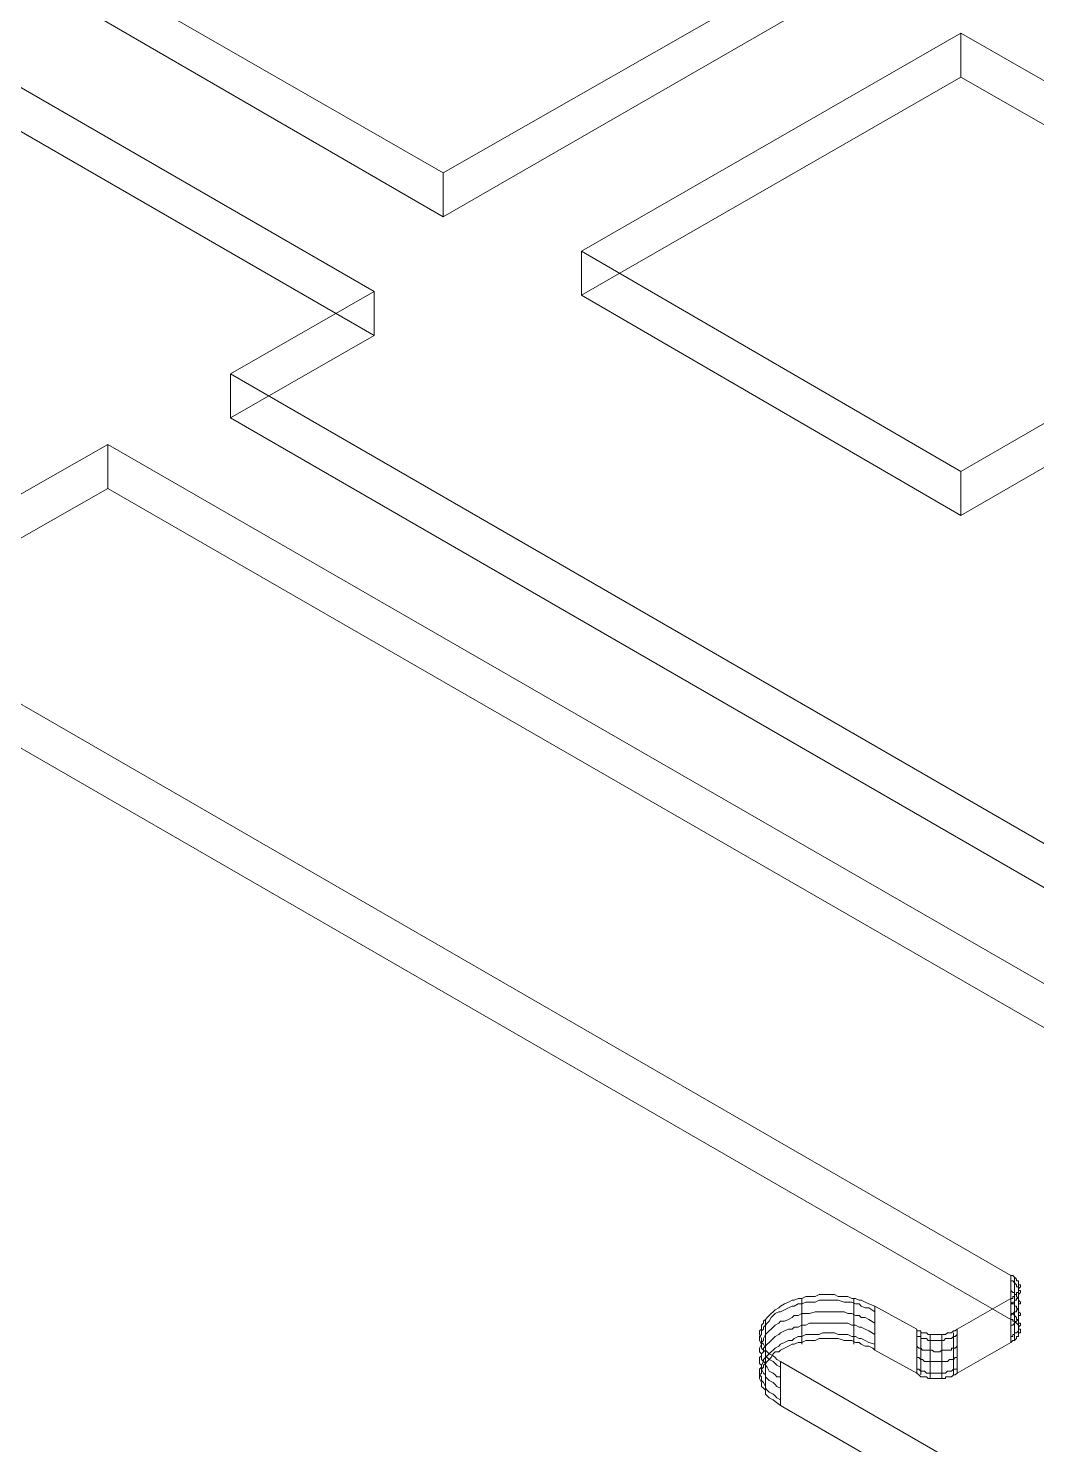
# Model space of a CAD drawing. Header units: millimetres. Extents: x 251 to 1800, y 172 to 1116.
# Drawn here: x 783.1 to 922, y 438.7 to 633.7 of the extents above; entities that cross this region are included whole.
import ezdxf

# ---------------------------------------------------------------- set-up
doc = ezdxf.new("R2010")
doc.units = ezdxf.units.MM

msp = doc.modelspace()

# ---------------------------------------------------------------- linework, layer by layer
at = {"color": 8, "lineweight": 0, "true_color": 0x808080}
for points in [[(593.165812, 686.060456), (583.412424, 680.522515), (558.312602, 695.014838), (570.46301, 701.875272), (565.972043, 704.492707), (577.846931, 711.353141), (582.337898, 708.735706), (603.993726, 721.106529), (610.578641, 717.414569), (615.345127, 720.059555), (626.944496, 713.474641), (622.205561, 710.554134), (629.065996, 706.889726), (610.055154, 695.813844), (758.422375, 610.430368), (778.232223, 621.754217), (830.746229, 591.447079), (810.963933, 580.123229)], [(840.25165, 613.846809), (787.985611, 643.878429)], [(840.25165, 613.846809), (787.985611, 643.878429)], [(892.793208, 643.878429), (840.25165, 613.846809)], [(892.793208, 643.878429), (840.25165, 613.846809)], [(840.25165, 607.785382), (787.985611, 638.092521)], [(892.793208, 638.092521), (840.25165, 607.785382)], [(859.262491, 603.046447), (911.52853, 633.078067)], [(859.262491, 603.046447), (911.52853, 633.078067)], [(911.52853, 633.078067), (964.070088, 603.046447)], [(911.52853, 627.016639), (911.52853, 633.078067)], [(911.52853, 633.078067), (964.070088, 603.046447)], [(911.52853, 627.016639), (911.52853, 633.078067)], [(778.232223, 627.815645), (830.746229, 597.508506)], [(778.232223, 627.815645), (830.746229, 597.508506)], [(859.262491, 596.985019), (911.52853, 627.016639)], [(911.52853, 627.016639), (964.070088, 596.985019)], [(778.232223, 621.754217), (830.746229, 591.447079)], [(840.25165, 607.785382), (840.25165, 613.846809)], [(840.25165, 607.785382), (840.25165, 613.846809)], [(911.52853, 572.739308), (859.262491, 603.046447)], [(911.52853, 572.739308), (859.262491, 603.046447)], [(859.262491, 596.985019), (859.262491, 603.046447)], [(859.262491, 596.985019), (859.262491, 603.046447)], [(964.070088, 603.046447), (911.52853, 572.739308)], [(964.070088, 603.046447), (911.52853, 572.739308)], [(794.047039, 570.369841), (778.232223, 561.387907), (725.938632, 591.447079), (741.533033, 600.67698)], [(830.746229, 597.508506), (810.963933, 586.184657)], [(830.746229, 591.447079), (830.746229, 597.508506), (810.963933, 586.184657)], [(830.746229, 591.447079), (830.746229, 597.508506)], [(911.52853, 566.677881), (859.262491, 596.985019)], [(964.070088, 596.985019), (911.52853, 566.677881)], [(830.746229, 591.447079), (810.963933, 580.123229)], [(959.303602, 500.525662), (810.963933, 586.184657)], [(959.303602, 500.525662), (810.963933, 586.184657)], [(810.963933, 586.184657), (810.963933, 580.123229)], [(810.963933, 586.184657), (810.963933, 580.123229)], [(810.963933, 580.123229), (959.303602, 494.464234), (978.066476, 505.540116), (984.92691, 501.572636), (989.665844, 504.46559), (1001.292765, 497.632708), (996.526279, 494.987721), (1003.138745, 491.020241), (981.758436, 478.649418), (986.249403, 476.004431), (974.346963, 469.143997), (969.883548, 471.788984), (957.457621, 464.680582), (932.385352, 479.172905), (942.41426, 484.958813)], [(810.963933, 580.123229), (959.303602, 494.464234)], [(794.047039, 576.431269), (778.232223, 567.449335)], [(794.047039, 576.431269), (778.232223, 567.449335)], [(942.41426, 491.020241), (794.047039, 576.431269)], [(794.047039, 576.431269), (794.047039, 570.369841)], [(911.52853, 566.677881), (911.52853, 572.739308)], [(911.52853, 566.677881), (911.52853, 572.739308)], [(794.047039, 570.369841), (778.232223, 561.387907)], [(794.047039, 570.369841), (942.41426, 484.958813)], [(737.042066, 566.677881), (918.388964, 462.035596)], [(737.042066, 566.677881), (918.388964, 462.035596)], [(737.042066, 560.616453), (918.388964, 455.974168), (918.664484, 455.974168), (918.664484, 455.7262), (918.912451, 455.7262), (919.187971, 455.450681), (919.435938, 455.202713), (919.435938, 454.927194), (919.435938, 454.651674), (919.711457, 454.651674), (919.711457, 454.403707), (919.711457, 454.128187), (919.435938, 454.128187), (919.435938, 453.88022), (919.435938, 453.604701), (919.187971, 453.604701), (919.187971, 453.356733), (918.912451, 453.081214), (918.664484, 453.081214), (918.388964, 452.805694)], [(737.042066, 560.616453), (918.388964, 455.974168)], [(918.388964, 458.867122), (918.664484, 458.867122), (918.664484, 459.142641), (918.912451, 459.142641), (918.912451, 459.418161), (919.187971, 459.418161), (919.187971, 459.666128), (919.435938, 459.666128), (919.435938, 459.941648), (919.435938, 460.189615), (919.711457, 460.465135), (919.711457, 460.713102), (919.435938, 460.713102), (919.435938, 460.988622), (919.435938, 461.264141), (919.187971, 461.264141), (919.187971, 461.512109), (918.912451, 461.787628), (918.664484, 462.035596), (918.388964, 462.035596)], [(918.388964, 455.974168), (918.388964, 462.035596)], [(918.388964, 455.974168), (918.388964, 462.035596)], [(918.388964, 458.867122), (918.664484, 458.867122), (918.664484, 459.142641), (918.912451, 459.142641), (918.912451, 459.418161), (919.187971, 459.418161), (919.187971, 459.666128), (919.435938, 459.666128), (919.435938, 459.941648), (919.435938, 460.189615), (919.711457, 460.465135), (919.711457, 460.713102), (919.435938, 460.713102), (919.435938, 460.988622), (919.435938, 461.264141), (919.187971, 461.264141), (919.187971, 461.512109), (918.912451, 461.787628), (918.664484, 462.035596), (918.388964, 462.035596)], [(918.388964, 458.095667), (918.664484, 458.095667), (918.664484, 458.343635), (918.912451, 458.343635), (918.912451, 458.619154), (919.187971, 458.619154), (919.187971, 458.867122), (919.435938, 458.867122), (919.435938, 459.142641), (919.435938, 459.418161), (919.711457, 459.666128), (919.711457, 459.941648), (919.435938, 459.941648), (919.435938, 460.189615), (919.435938, 460.465135), (919.187971, 460.465135), (919.187971, 460.713102), (918.912451, 460.988622), (918.664484, 461.264141), (918.388964, 461.264141), (918.388964, 460.988622)], [(918.912451, 455.7262), (918.912451, 461.787628), (918.912451, 461.512109)], [(919.435938, 454.927194), (919.435938, 460.988622), (919.435938, 460.713102)], [(886.704228, 450.188259), (886.180741, 450.436227), (885.932774, 450.711746), (885.657254, 450.959714), (885.133767, 451.235233), (884.858248, 451.510753), (884.61028, 451.75872), (884.61028, 452.03424), (884.334761, 452.557727), (884.086793, 452.805694), (884.086793, 453.081214), (884.086793, 453.356733), (883.811274, 453.88022), (883.811274, 454.128187), (883.811274, 454.403707), (884.086793, 454.651674), (884.086793, 455.202713), (884.334761, 455.450681), (884.334761, 455.7262), (884.61028, 455.974168), (884.858248, 456.249687), (885.133767, 456.497655), (885.409287, 456.773174), (885.657254, 457.021142), (885.932774, 457.296661), (886.456261, 457.572181), (886.704228, 457.820148), (887.255267, 458.095667), (887.778754, 458.343635), (888.302241, 458.619154), (888.550208, 458.619154), (889.101247, 458.867122), (889.624734, 458.867122), (890.148221, 459.142641), (890.671708, 459.142641), (891.470714, 459.142641), (891.994201, 459.418161), (892.517688, 459.418161), (893.041175, 459.418161), (893.592214, 459.418161), (894.115701, 459.418161), (894.639188, 459.142641), (895.438194, 459.142641), (895.961681, 459.142641), (896.485168, 458.867122), (897.008655, 458.867122), (897.532142, 458.619154), (897.807662, 458.619154), (898.331149, 458.343635), (898.854636, 458.095667), (899.653642, 457.820148)], [(886.704228, 450.188259), (886.180741, 450.436227), (885.932774, 450.711746), (885.657254, 450.959714), (885.133767, 451.235233), (884.858248, 451.510753), (884.61028, 451.75872), (884.61028, 452.03424), (884.334761, 452.557727), (884.086793, 452.805694), (884.086793, 453.081214), (884.086793, 453.356733), (883.811274, 453.88022), (883.811274, 454.128187), (883.811274, 454.403707), (884.086793, 454.651674), (884.086793, 455.202713), (884.334761, 455.450681), (884.334761, 455.7262), (884.61028, 455.974168), (884.858248, 456.249687), (885.133767, 456.497655), (885.409287, 456.773174), (885.657254, 457.021142), (885.932774, 457.296661), (886.456261, 457.572181), (886.704228, 457.820148), (887.255267, 458.095667), (887.778754, 458.343635), (888.302241, 458.619154), (888.550208, 458.619154), (889.101247, 458.867122), (889.624734, 458.867122), (890.148221, 459.142641), (890.671708, 459.142641), (891.470714, 459.142641), (891.994201, 459.418161), (892.517688, 459.418161), (893.041175, 459.418161), (893.592214, 459.418161), (894.115701, 459.418161), (894.639188, 459.142641), (895.438194, 459.142641), (895.961681, 459.142641), (896.485168, 458.867122), (897.008655, 458.867122), (897.532142, 458.619154), (897.807662, 458.619154), (898.331149, 458.343635), (898.854636, 458.095667), (899.653642, 457.820148)], [(886.704228, 449.389253), (886.180741, 449.664772), (885.932774, 449.91274), (885.657254, 450.188259), (885.133767, 450.436227), (884.858248, 450.711746), (884.61028, 450.959714), (884.61028, 451.510753), (884.334761, 451.75872), (884.086793, 452.03424), (884.086793, 452.282207), (884.086793, 452.557727), (883.811274, 453.081214), (883.811274, 453.356733), (883.811274, 453.604701), (884.086793, 453.88022), (884.086793, 454.403707), (884.334761, 454.651674), (884.334761, 454.927194), (884.61028, 455.202713), (884.858248, 455.450681), (885.133767, 455.7262), (885.409287, 456.249687), (885.657254, 456.497655), (885.932774, 456.773174), (886.456261, 457.021142), (886.704228, 457.021142), (887.255267, 457.296661), (887.778754, 457.572181), (888.302241, 457.820148), (888.550208, 457.820148), (889.101247, 458.095667), (889.624734, 458.095667), (890.148221, 458.343635), (890.671708, 458.343635), (891.470714, 458.343635), (891.994201, 458.619154), (892.517688, 458.619154), (893.041175, 458.619154), (893.592214, 458.619154), (894.115701, 458.619154), (894.639188, 458.619154), (895.438194, 458.343635), (895.961681, 458.343635), (896.485168, 458.343635), (897.008655, 458.095667), (897.532142, 458.095667), (897.807662, 457.820148), (898.331149, 457.572181), (898.854636, 457.572181), (899.653642, 457.021142), (899.653642, 456.773174)], [(889.624734, 458.867122), (889.624734, 452.805694), (889.624734, 452.557727)], [(896.760688, 458.867122), (896.760688, 452.805694), (896.760688, 452.557727)], [(918.388964, 458.867122), (911.005043, 454.651674)], [(918.388964, 458.867122), (911.005043, 454.651674)], [(918.388964, 456.497655), (918.664484, 456.773174), (918.912451, 457.021142), (919.187971, 457.021142), (919.187971, 457.296661), (919.435938, 457.296661), (919.435938, 457.572181), (919.435938, 457.820148), (919.435938, 458.095667), (919.711457, 458.095667), (919.711457, 458.343635), (919.435938, 458.619154), (919.435938, 458.867122), (919.187971, 459.142641), (919.187971, 459.418161), (918.912451, 459.418161), (918.912451, 459.666128), (918.664484, 459.666128), (918.388964, 459.941648), (918.388964, 459.666128)], [(918.388964, 458.867122), (918.388964, 452.805694)], [(918.388964, 458.867122), (918.388964, 452.805694)], [(918.388964, 455.202713), (918.664484, 455.202713), (918.912451, 455.450681), (919.187971, 455.7262), (919.435938, 455.974168), (919.435938, 456.249687), (919.435938, 456.497655), (919.711457, 456.497655), (919.711457, 456.773174), (919.435938, 457.021142), (919.435938, 457.296661), (919.187971, 457.572181), (919.187971, 457.820148), (918.912451, 457.820148), (918.912451, 458.095667), (918.664484, 458.095667), (918.388964, 458.343635), (918.388964, 458.095667)], [(918.912451, 453.081214), (918.912451, 459.142641), (918.912451, 458.867122)], [(919.435938, 453.88022), (919.435938, 459.941648), (919.435938, 459.666128)], [(886.704228, 448.06676), (886.180741, 448.06676), (885.932774, 448.342279), (885.657254, 448.590247), (885.133767, 448.865766), (884.858248, 449.389253), (884.61028, 449.664772), (884.61028, 449.91274), (884.334761, 450.188259), (884.086793, 450.436227), (884.086793, 450.711746), (884.086793, 451.235233), (883.811274, 451.510753), (883.811274, 451.75872), (883.811274, 452.03424), (884.086793, 452.557727), (884.086793, 452.805694), (884.334761, 453.081214), (884.334761, 453.356733), (884.61028, 453.88022), (884.858248, 454.128187), (885.133767, 454.403707), (885.409287, 454.651674), (885.657254, 454.927194), (885.932774, 455.202713), (886.456261, 455.450681), (886.704228, 455.7262), (887.255267, 455.7262), (887.778754, 455.974168), (888.302241, 456.249687), (888.550208, 456.497655), (889.101247, 456.497655), (889.624734, 456.773174), (890.148221, 456.773174), (890.671708, 456.773174), (891.470714, 457.021142), (891.994201, 457.021142), (892.517688, 457.021142), (893.041175, 457.021142), (893.592214, 457.021142), (894.115701, 457.021142), (894.639188, 457.021142), (895.438194, 457.021142), (895.961681, 456.773174), (896.485168, 456.773174), (897.008655, 456.497655), (897.532142, 456.497655), (897.807662, 456.249687), (898.331149, 456.249687), (898.854636, 455.974168), (899.653642, 455.450681), (899.653642, 455.202713)], [(905.467102, 454.651674), (899.653642, 457.820148)], [(905.467102, 454.651674), (899.653642, 457.820148)], [(899.653642, 451.75872), (899.653642, 457.820148)], [(899.653642, 451.75872), (899.653642, 457.820148)], [(918.388964, 453.604701), (918.664484, 453.604701), (918.664484, 453.88022), (918.912451, 453.88022), (918.912451, 454.128187), (919.187971, 454.128187), (919.435938, 454.403707), (919.435938, 454.651674), (919.435938, 454.927194), (919.711457, 455.202713), (919.711457, 455.450681), (919.435938, 455.450681), (919.435938, 455.7262), (919.435938, 455.974168), (919.187971, 455.974168), (919.187971, 456.249687), (918.912451, 456.497655), (918.664484, 456.773174), (918.388964, 456.773174), (918.388964, 456.497655)], [(886.704228, 446.496299), (886.180741, 446.744266), (885.932774, 447.019786), (885.657254, 447.295305), (885.133767, 447.543273), (884.858248, 447.818792), (884.61028, 448.06676), (884.61028, 448.342279), (884.334761, 448.590247), (884.086793, 449.141286), (884.086793, 449.389253), (884.086793, 449.664772), (883.811274, 449.91274), (883.811274, 450.188259), (883.811274, 450.711746), (884.086793, 450.959714), (884.086793, 451.235233), (884.334761, 451.510753), (884.334761, 452.03424), (884.61028, 452.282207), (884.858248, 452.557727), (885.133767, 452.805694), (885.409287, 453.081214), (885.657254, 453.356733), (885.932774, 453.604701), (886.456261, 453.88022), (886.704228, 454.128187), (887.255267, 454.403707), (887.778754, 454.651674), (888.302241, 454.651674), (888.550208, 454.927194), (889.101247, 454.927194), (889.624734, 455.202713), (890.148221, 455.202713), (890.671708, 455.450681), (891.470714, 455.450681), (891.994201, 455.450681), (892.517688, 455.450681), (893.041175, 455.450681), (893.592214, 455.450681), (894.115701, 455.450681), (894.639188, 455.450681), (895.438194, 455.450681), (895.961681, 455.450681), (896.485168, 455.202713), (897.008655, 455.202713), (897.532142, 454.927194), (897.807662, 454.927194), (898.331149, 454.651674), (898.854636, 454.403707), (899.653642, 453.88022), (899.653642, 453.604701)], [(884.61028, 455.974168), (884.61028, 449.91274), (884.61028, 449.664772)], [(905.467102, 454.651674), (905.467102, 454.403707), (905.71507, 454.403707), (905.990589, 454.403707), (905.990589, 454.128187), (906.238557, 454.128187), (906.514076, 454.128187), (906.789596, 454.128187), (907.037563, 453.88022), (907.313082, 453.88022), (907.56105, 453.88022), (907.836569, 453.88022), (908.084537, 453.88022), (908.360056, 453.88022), (908.635576, 453.88022), (908.883543, 453.88022), (909.159063, 453.88022), (909.40703, 453.88022), (909.68255, 454.128187), (909.958069, 454.128187), (910.206037, 454.128187), (910.481556, 454.403707), (910.729524, 454.403707), (911.005043, 454.651674)], [(905.467102, 454.651674), (905.467102, 454.403707), (905.71507, 454.403707), (905.990589, 454.403707), (905.990589, 454.128187), (906.238557, 454.128187), (906.514076, 454.128187), (906.789596, 454.128187), (907.037563, 453.88022), (907.313082, 453.88022), (907.56105, 453.88022), (907.836569, 453.88022), (908.084537, 453.88022), (908.360056, 453.88022), (908.635576, 453.88022), (908.883543, 453.88022), (909.159063, 453.88022), (909.40703, 453.88022), (909.68255, 454.128187), (909.958069, 454.128187), (910.206037, 454.128187), (910.481556, 454.403707), (910.729524, 454.403707), (911.005043, 454.651674)], [(905.467102, 454.651674), (905.467102, 448.590247)], [(905.467102, 454.651674), (905.467102, 448.590247)], [(911.005043, 448.590247), (911.005043, 454.651674)], [(911.005043, 448.590247), (911.005043, 454.651674)], [(918.388964, 455.974168), (918.664484, 455.974168), (918.664484, 455.7262), (918.912451, 455.7262), (919.187971, 455.450681), (919.435938, 455.202713), (919.435938, 454.927194), (919.435938, 454.651674), (919.711457, 454.651674), (919.711457, 454.403707), (919.711457, 454.128187), (919.435938, 454.128187), (919.435938, 453.88022), (919.435938, 453.604701), (919.187971, 453.604701), (919.187971, 453.356733), (918.912451, 453.081214), (918.664484, 453.081214), (918.388964, 452.805694)], [(886.704228, 444.898286), (886.180741, 445.173806), (885.932774, 445.449325), (885.657254, 445.697293), (885.133767, 445.972812), (884.858248, 446.220779), (884.61028, 446.496299), (884.61028, 446.744266), (884.334761, 447.295305), (884.086793, 447.543273), (884.086793, 447.818792), (884.086793, 448.06676), (883.811274, 448.342279), (883.811274, 448.865766), (883.811274, 449.141286), (884.086793, 449.389253), (884.086793, 449.664772), (884.334761, 450.188259), (884.334761, 450.436227), (884.61028, 450.711746), (884.858248, 450.959714), (885.133767, 451.235233), (885.409287, 451.510753), (885.657254, 451.75872), (885.932774, 452.03424), (886.456261, 452.282207), (886.704228, 452.557727), (887.255267, 452.805694), (887.778754, 453.081214), (888.302241, 453.081214), (888.550208, 453.356733), (889.101247, 453.604701), (889.624734, 453.604701), (890.148221, 453.88022), (890.671708, 453.88022), (891.470714, 453.88022), (891.994201, 453.88022), (892.517688, 454.128187), (893.041175, 454.128187), (893.592214, 454.128187), (894.115701, 454.128187), (894.639188, 453.88022), (895.438194, 453.88022), (895.961681, 453.88022), (896.485168, 453.604701), (897.008655, 453.604701), (897.532142, 453.356733), (897.807662, 453.356733), (898.331149, 453.081214), (898.854636, 452.805694), (899.653642, 452.557727), (899.653642, 452.282207)], [(911.005043, 448.590247), (910.729524, 448.342279), (910.481556, 448.342279), (910.206037, 448.06676), (909.958069, 448.06676), (909.68255, 448.06676), (909.40703, 448.06676), (909.40703, 447.818792), (909.159063, 447.818792), (908.883543, 447.818792), (908.635576, 447.818792), (908.360056, 447.818792), (908.084537, 447.818792), (907.836569, 447.818792), (907.56105, 447.818792), (907.313082, 447.818792), (907.037563, 447.818792), (906.789596, 448.06676), (906.514076, 448.06676), (906.238557, 448.06676), (905.990589, 448.06676), (905.71507, 448.342279), (905.467102, 448.590247), (899.653642, 451.75872), (899.378122, 452.03424), (898.854636, 452.282207), (898.331149, 452.282207), (897.807662, 452.557727), (897.532142, 452.805694), (897.008655, 452.805694), (896.485168, 453.081214), (895.961681, 453.081214), (895.438194, 453.081214), (894.639188, 453.356733), (894.115701, 453.356733), (893.592214, 453.356733), (893.041175, 453.356733), (892.517688, 453.356733), (891.994201, 453.356733), (891.470714, 453.081214), (890.671708, 453.081214), (890.148221, 453.081214), (889.624734, 452.805694), (889.101247, 452.805694), (888.550208, 452.557727), (888.302241, 452.557727), (887.778754, 452.282207), (887.255267, 452.03424), (886.704228, 451.75872), (886.456261, 451.510753), (885.932774, 451.510753), (885.657254, 451.235233), (885.409287, 450.711746), (885.133767, 450.436227), (884.858248, 450.188259), (884.61028, 449.91274), (884.334761, 449.664772), (884.334761, 449.389253), (884.086793, 449.141286), (884.086793, 448.590247), (883.811274, 448.342279), (883.811274, 448.06676), (883.811274, 447.818792), (884.086793, 447.295305), (884.086793, 447.019786), (884.086793, 446.744266), (884.334761, 446.496299), (884.61028, 446.220779), (884.61028, 445.697293), (884.858248, 445.449325), (885.133767, 445.173806), (885.657254, 444.898286), (885.932774, 444.650319), (886.704228, 444.126832), (985.698364, 386.928995)], [(899.653642, 451.75872), (899.378122, 452.03424), (898.854636, 452.282207), (898.331149, 452.282207), (897.807662, 452.557727), (897.532142, 452.805694), (897.008655, 452.805694), (896.485168, 453.081214), (895.961681, 453.081214), (895.438194, 453.081214), (894.639188, 453.356733), (894.115701, 453.356733), (893.592214, 453.356733), (893.041175, 453.356733), (892.517688, 453.356733), (891.994201, 453.356733), (891.470714, 453.081214), (890.671708, 453.081214), (890.148221, 453.081214), (889.624734, 452.805694), (889.101247, 452.805694), (888.550208, 452.557727), (888.302241, 452.557727), (887.778754, 452.282207), (887.255267, 452.03424), (886.704228, 451.75872), (886.456261, 451.510753), (885.932774, 451.510753), (885.657254, 451.235233), (885.409287, 450.711746), (885.133767, 450.436227), (884.858248, 450.188259), (884.61028, 449.91274), (884.334761, 449.664772), (884.334761, 449.389253), (884.086793, 449.141286), (884.086793, 448.590247), (883.811274, 448.342279), (883.811274, 448.06676), (883.811274, 447.818792), (884.086793, 447.295305), (884.086793, 447.019786), (884.086793, 446.744266), (884.334761, 446.496299), (884.61028, 446.220779), (884.61028, 445.697293), (884.858248, 445.449325), (885.133767, 445.173806), (885.657254, 444.898286), (885.932774, 444.650319), (886.704228, 444.126832)], [(905.467102, 453.88022), (905.467102, 453.604701), (905.71507, 453.604701), (905.990589, 453.604701), (905.990589, 453.356733), (906.238557, 453.356733), (906.514076, 453.356733), (906.789596, 453.356733), (907.037563, 453.081214), (907.313082, 453.081214), (907.56105, 453.081214), (907.836569, 453.081214), (908.084537, 453.081214), (908.360056, 453.081214), (908.635576, 453.081214), (908.883543, 453.081214), (909.159063, 453.081214), (909.40703, 453.356733), (909.68255, 453.356733), (909.958069, 453.356733), (910.206037, 453.356733), (910.481556, 453.604701), (910.729524, 453.604701), (911.005043, 453.88022), (911.005043, 453.604701)], [(905.990589, 448.342279), (905.990589, 454.128187), (905.990589, 453.88022)], [(907.313082, 447.818792), (907.313082, 453.88022), (907.313082, 453.604701)], [(908.883543, 447.818792), (908.883543, 453.88022), (908.883543, 453.604701)], [(910.481556, 448.342279), (910.481556, 454.128187), (910.481556, 453.88022)], [(911.005043, 448.590247), (918.388964, 452.805694)], [(911.005043, 448.590247), (918.388964, 452.805694)], [(884.61028, 452.03424), (884.61028, 445.972812), (884.61028, 445.697293)], [(905.467102, 448.590247), (899.653642, 451.75872)], [(905.467102, 452.282207), (905.71507, 452.03424), (905.990589, 452.03424), (906.238557, 451.75872), (906.514076, 451.75872), (906.789596, 451.75872), (907.037563, 451.75872), (907.313082, 451.75872), (907.56105, 451.75872), (907.836569, 451.510753), (908.084537, 451.510753), (908.360056, 451.510753), (908.635576, 451.510753), (908.883543, 451.75872), (909.159063, 451.75872), (909.40703, 451.75872), (909.68255, 451.75872), (909.958069, 451.75872), (910.206037, 451.75872), (910.206037, 452.03424), (910.481556, 452.03424), (910.729524, 452.03424), (911.005043, 452.282207), (911.005043, 452.03424)], [(905.467102, 450.711746), (905.71507, 450.711746), (905.990589, 450.436227), (906.238557, 450.436227), (906.514076, 450.188259), (906.789596, 450.188259), (907.037563, 450.188259), (907.313082, 450.188259), (907.56105, 450.188259), (907.836569, 450.188259), (908.084537, 450.188259), (908.360056, 450.188259), (908.635576, 450.188259), (908.883543, 450.188259), (909.159063, 450.188259), (909.40703, 450.188259), (909.68255, 450.188259), (909.958069, 450.436227), (910.206037, 450.436227), (910.481556, 450.436227), (910.729524, 450.711746), (911.005043, 450.711746), (911.005043, 450.436227)], [(886.704228, 450.188259), (985.698364, 392.990423)], [(886.704228, 450.188259), (886.704228, 444.126832)], [(886.704228, 450.188259), (886.704228, 444.126832)], [(886.704228, 450.188259), (985.698364, 392.990423)], [(905.467102, 449.141286), (905.71507, 449.141286), (905.990589, 448.865766), (906.238557, 448.865766), (906.514076, 448.865766), (906.789596, 448.590247), (907.037563, 448.590247), (907.313082, 448.590247), (907.56105, 448.590247), (907.836569, 448.590247), (908.084537, 448.590247), (908.360056, 448.590247), (908.635576, 448.590247), (908.883543, 448.590247), (909.159063, 448.590247), (909.40703, 448.590247), (909.68255, 448.865766), (909.958069, 448.865766), (910.206037, 448.865766), (910.481556, 449.141286), (910.729524, 449.141286), (911.005043, 449.141286), (911.005043, 448.865766)], [(911.005043, 448.590247), (910.729524, 448.342279), (910.481556, 448.342279), (910.206037, 448.06676), (909.958069, 448.06676), (909.68255, 448.06676), (909.40703, 448.06676), (909.40703, 447.818792), (909.159063, 447.818792), (908.883543, 447.818792), (908.635576, 447.818792), (908.360056, 447.818792), (908.084537, 447.818792), (907.836569, 447.818792), (907.56105, 447.818792), (907.313082, 447.818792), (907.037563, 447.818792), (906.789596, 448.06676), (906.514076, 448.06676), (906.238557, 448.06676), (905.990589, 448.06676), (905.71507, 448.342279), (905.467102, 448.590247)], [(886.704228, 444.126832), (985.698364, 386.928995)]]:
    msp.add_lwpolyline(points, dxfattribs=at)
for points in [[(892.793208, 638.092521), (840.25165, 607.785382), (787.985611, 638.092521), (840.25165, 668.12414)], [(964.070088, 596.985019), (911.52853, 566.677881), (859.262491, 596.985019), (911.52853, 627.016639)], [(942.41426, 491.020241), (794.047039, 576.431269), (794.047039, 570.369841), (942.41426, 484.958813)]]:
    msp.add_lwpolyline(points, close=True, dxfattribs=at)

doc.saveas('drawing.dxf')
